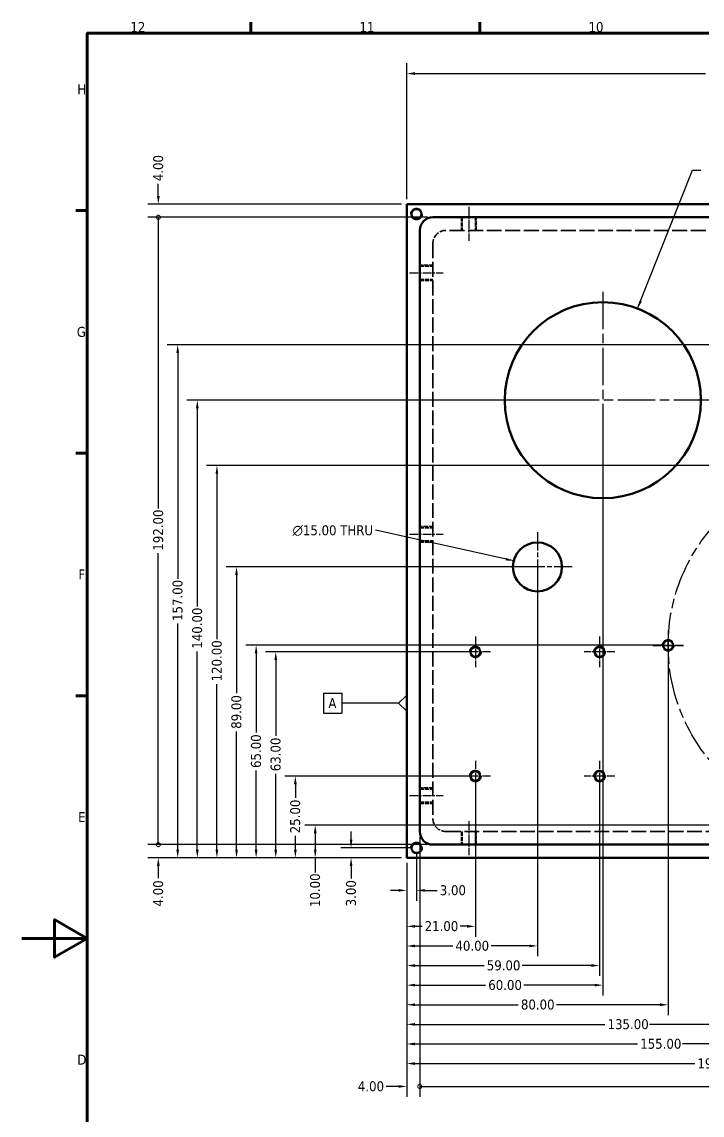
# Model space of a CAD drawing. Header units: millimetres. Extents: x 0 to 841, y 0 to 594.
# Drawn here: x 0 to 208.1, y 242.9 to 577.5 of the extents above; entities that cross this region are included whole.
import ezdxf

# ---------------------------------------------------------------- set-up
doc = ezdxf.new("R2010")
doc.units = ezdxf.units.MM
doc.linetypes.add('CHAIN', pattern=[0.7087, 0.4724, -0.0591, 0.1181, -0.0591])
doc.linetypes.add('DASHED', pattern=[0.2067, 0.1654, -0.0413])
for name, color, linetype, lineweight in [('Border (ANSI)', 7, 'Continuous', 70), ('Center Mark (ANSI)', 7, 'Continuous', 25), ('Centerline (ANSI)', 7, 'Continuous', 25), ('Dimension (ANSI)', 7, 'Continuous', 25), ('Hidden (ANSI)', 7, 'DASHED', 35), ('Hidden Narrow (ANSI)', 7, 'DASHED', 25), ('Symbol (ANSI)', 7, 'Continuous', 25), ('Visible (ANSI)', 7, 'Continuous', 50)]:
    doc.layers.add(name, color=color, linetype=linetype, lineweight=lineweight)
doc.styles.add('Note Text (ANSI)', font='tahoma.ttf')
doc.dimstyles.new('Default - mm (ANSI)', dxfattribs={"dimtxt": 3.048, "dimasz": 2.5, "dimexe": 3.175, "dimexo": 1.6002, "dimgap": 0.8, "dimtad": 0, "dimtoh": 1, "dimrnd": 1e-08, "dimzin": 4, "dimdsep": 46, "dimtxsty": 'Note Text (ANSI)', "dimcen": 0.09, "dimdle": 10, "dimclrd": 256, "dimclre": 256, "dimclrt": 256, "dimadec": 1, "dimazin": 1, "dimtfac": 1, "dimtofl": 0, "dimtmove": 0, "dimatfit": 3, "dimfxl": 1, "dimtolj": 1, "dimtzin": 4, "dimlwd": -1, "dimlwe": -1, "dimarcsym": 0})
doc.dimstyles.new('Default - mm (ANSI)$7', dxfattribs={"dimtxt": 3.048, "dimasz": 2.5, "dimexe": 3.175, "dimexo": 1.6002, "dimgap": 0.8, "dimtad": 0, "dimtoh": 1, "dimrnd": 1e-08, "dimzin": 4, "dimdsep": 46, "dimtxsty": 'Note Text (ANSI)', "dimcen": 0.09, "dimdle": 10, "dimclrd": 256, "dimclre": 256, "dimclrt": 256, "dimadec": 1, "dimazin": 1, "dimtfac": 1, "dimtofl": 0, "dimtmove": 0, "dimatfit": 3, "dimfxl": 1, "dimtolj": 1, "dimtzin": 4, "dimlwd": -1, "dimlwe": -1, "dimarcsym": 0})

# ---------------------------------------------------------------- blocks, each defined once
blk = doc.blocks.new('Borders Default Border')
at = {"layer": 'Border (ANSI)'}
for p, q in [((70.08, 574), (70.08, 577.45)), ((140.17, 574), (140.17, 577.45)), ((20, 519.75), (16.55, 519.75)), ((20, 445.5), (16.55, 445.5)), ((20, 371.25), (16.55, 371.25))]:
    blk.add_line(p, q, dxfattribs=at)
at = {"layer": 'Border (ANSI)', "flags": 128}
for points in [[(20, 20), (20, 574), (821, 574), (821, 20), (20, 20)], [(0, 297), (20, 297), (10, 302.77), (10, 291.23), (20, 297)]]:
    blk.add_lwpolyline(points, dxfattribs=at)
at = {"layer": 'Border (ANSI)', "attachment_point": 7, "style": 'Note Text (ANSI)'}
for s, insert, char_height in [('12', (33.21, 574.4), 3.048), ('11', (103.29, 574.4), 3.048), ('10', (173.38, 574.34), 3.048), ('H', (16.97, 555.35), 3.05), ('G', (16.81, 481.04), 3.05), ('F', (17.29, 406.85), 3.05), ('E', (17.21, 332.6), 3.05), ('D', (16.96, 258.35), 3.05)]:
    blk.add_mtext(s, dxfattribs=dict(at, insert=insert, char_height=char_height))
blk = doc.blocks.new('_DotSmall')
at = {"color": 0, "linetype": 'ByBlock', "const_width": 0.5}
blk.add_lwpolyline([(-0.0625, 0, 1), (0.0625, 0, 1)], format="xyb", close=True, dxfattribs=at)
blk = doc.blocks.new('*D7')
at = {"layer": 'Defpoints', "color": 0, "transparency": 16777216}
for p in [(41.75, 521.69), (117.75, 521.69), (125.75, 517.69)]:
    blk.add_point(p, dxfattribs=at)
at = {"layer": 'Dimension (ANSI)', "transparency": 16777216}
for p, q in [((41.75, 524.19), (41.75, 527.94)), ((116.15, 521.69), (38.58, 521.69)), ((124.15, 517.69), (38.58, 517.69)), ((41.75, 517.69), (41.75, 515.19))]:
    blk.add_line(p, q, dxfattribs=at)
blk.add_solid([(41.34, 524.19), (42.17, 524.19), (41.75, 521.69)], dxfattribs=at)
at = {"layer": 'Dimension (ANSI)', "transparency": 16777216, "xscale": 2.5, "yscale": 2.5, "zscale": 2.5, "rotation": 90}
blk.add_blockref('_DotSmall', (41.75, 517.69), dxfattribs=at)
at = {"layer": 'Dimension (ANSI)', "transparency": 16777216, "insert": (40.17, 528.74), "char_height": 3.048, "attachment_point": 1, "rotation": 90, "style": 'Note Text (ANSI)'}
blk.add_mtext('\\A1;4.00', dxfattribs=at)
blk = doc.blocks.new('*D9')
at = {"layer": 'Defpoints', "color": 0, "transparency": 16777216}
for p in [(41.75, 517.69), (125.75, 517.69), (125.75, 325.69)]:
    blk.add_point(p, dxfattribs=at)
at = {"layer": 'Dimension (ANSI)', "transparency": 16777216}
for p, q in [((124.15, 517.69), (38.58, 517.69)), ((41.75, 517.69), (41.75, 428.54)), ((41.75, 325.69), (41.75, 414.86)), ((124.15, 325.69), (38.58, 325.69))]:
    blk.add_line(p, q, dxfattribs=at)
at = {"layer": 'Dimension (ANSI)', "transparency": 16777216, "xscale": 2.5, "yscale": 2.5, "zscale": 2.5}
for p, rotation in [((41.75, 517.69), 90), ((41.75, 325.69), 270)]:
    blk.add_blockref('_DotSmall', p, dxfattribs=dict(at, rotation=rotation))
at = {"layer": 'Dimension (ANSI)', "transparency": 16777216, "insert": (40.17, 415.66), "char_height": 3.048, "attachment_point": 1, "rotation": 90, "style": 'Note Text (ANSI)'}
blk.add_mtext('\\A1;192.00', dxfattribs=at)
blk = doc.blocks.new('*D10')
at = {"layer": 'Defpoints', "color": 0, "transparency": 16777216}
for p in [(41.75, 325.69), (125.75, 325.69), (117.75, 321.69)]:
    blk.add_point(p, dxfattribs=at)
at = {"layer": 'Dimension (ANSI)', "transparency": 16777216}
for p, q in [((41.75, 325.69), (41.75, 330.69)), ((124.15, 325.69), (38.58, 325.69)), ((116.15, 321.69), (38.58, 321.69)), ((41.75, 319.19), (41.75, 315.43))]:
    blk.add_line(p, q, dxfattribs=at)
blk.add_solid([(41.34, 319.19), (42.17, 319.19), (41.75, 321.69)], dxfattribs=at)
at = {"layer": 'Dimension (ANSI)', "transparency": 16777216, "xscale": 2.5, "yscale": 2.5, "zscale": 2.5, "rotation": 270}
blk.add_blockref('_DotSmall', (41.75, 325.69), dxfattribs=at)
at = {"layer": 'Dimension (ANSI)', "transparency": 16777216, "insert": (40.17, 306.75), "char_height": 3.048, "attachment_point": 1, "rotation": 90, "style": 'Note Text (ANSI)'}
blk.add_mtext('\\A1;4.00', dxfattribs=at)
blk = doc.blocks.new('*D11')
at = {"layer": 'Defpoints', "color": 0, "transparency": 16777216}
for p in [(121.75, 329.69), (117.75, 321.69), (121.75, 251.69)]:
    blk.add_point(p, dxfattribs=at)
at = {"layer": 'Dimension (ANSI)', "transparency": 16777216}
for p, q in [((121.75, 328.09), (121.75, 248.51)), ((117.75, 320.09), (117.75, 248.51)), ((115.25, 251.69), (111.5, 251.69)), ((121.75, 251.69), (126.75, 251.69))]:
    blk.add_line(p, q, dxfattribs=at)
blk.add_solid([(115.25, 252.1), (115.25, 251.27), (117.75, 251.69)], dxfattribs=at)
at = {"layer": 'Dimension (ANSI)', "transparency": 16777216, "xscale": 2.5, "yscale": 2.5, "zscale": 2.5, "rotation": 180}
blk.add_blockref('_DotSmall', (121.75, 251.69), dxfattribs=at)
at = {"layer": 'Dimension (ANSI)', "transparency": 16777216, "insert": (102.81, 253.27), "char_height": 3.048, "attachment_point": 1, "style": 'Note Text (ANSI)'}
blk.add_mtext('\\A1;4.00', dxfattribs=at)
blk = doc.blocks.new('*D12')
at = {"layer": 'Defpoints', "color": 0, "transparency": 16777216}
for p in [(121.75, 329.69), (313.75, 329.69), (313.75, 251.69)]:
    blk.add_point(p, dxfattribs=at)
at = {"layer": 'Dimension (ANSI)', "transparency": 16777216}
for p, q in [((121.75, 328.09), (121.75, 248.51)), ((313.75, 328.09), (313.75, 248.51)), ((121.75, 251.69), (210.92, 251.69)), ((313.75, 251.69), (224.6, 251.69))]:
    blk.add_line(p, q, dxfattribs=at)
at = {"layer": 'Dimension (ANSI)', "transparency": 16777216, "xscale": 2.5, "yscale": 2.5, "zscale": 2.5, "rotation": 180}
blk.add_blockref('_DotSmall', (121.75, 251.69), dxfattribs=at)
at = {"layer": 'Dimension (ANSI)', "transparency": 16777216, "xscale": 2.5, "yscale": 2.5, "zscale": 2.5}
blk.add_blockref('_DotSmall', (313.75, 251.69), dxfattribs=at)
at = {"layer": 'Dimension (ANSI)', "transparency": 16777216, "insert": (211.72, 253.27), "char_height": 3.048, "attachment_point": 1, "style": 'Note Text (ANSI)'}
blk.add_mtext('\\A1;192.00', dxfattribs=at)
blk = doc.blocks.new('*D14')
at = {"layer": 'Defpoints', "color": 0, "transparency": 16777216}
for p in [(89.75, 331.69), (252.75, 331.69), (117.75, 321.69)]:
    blk.add_point(p, dxfattribs=at)
at = {"layer": 'Dimension (ANSI)', "transparency": 16777216}
for p, q in [((251.15, 331.69), (86.58, 331.69)), ((89.75, 329.19), (89.75, 324.19)), ((116.15, 321.69), (86.58, 321.69)), ((89.75, 321.69), (89.75, 317.17))]:
    blk.add_line(p, q, dxfattribs=at)
for points in [[(89.34, 329.19), (90.17, 329.19), (89.75, 331.69)], [(89.34, 324.19), (90.17, 324.19), (89.75, 321.69)]]:
    blk.add_solid(points, dxfattribs=at)
at = {"layer": 'Dimension (ANSI)', "transparency": 16777216, "insert": (88.17, 306.58), "char_height": 3.048, "attachment_point": 1, "rotation": 90, "style": 'Note Text (ANSI)'}
blk.add_mtext('\\A1;10.00', dxfattribs=at)
blk = doc.blocks.new('*D15')
at = {"layer": 'Defpoints', "color": 0, "transparency": 16777216}
for p in [(83.68, 346.69), (138.75, 346.69), (117.75, 321.69)]:
    blk.add_point(p, dxfattribs=at)
at = {"layer": 'Dimension (ANSI)', "transparency": 16777216}
for p, q in [((137.15, 346.69), (80.5, 346.69)), ((83.68, 344.19), (83.68, 340)), ((83.68, 324.19), (83.68, 328.37)), ((116.15, 321.69), (80.5, 321.69))]:
    blk.add_line(p, q, dxfattribs=at)
for points in [[(83.26, 344.19), (84.1, 344.19), (83.68, 346.69)], [(83.26, 324.19), (84.1, 324.19), (83.68, 321.69)]]:
    blk.add_solid(points, dxfattribs=at)
at = {"layer": 'Dimension (ANSI)', "transparency": 16777216, "insert": (82.09, 329.17), "char_height": 3.048, "attachment_point": 1, "rotation": 90, "style": 'Note Text (ANSI)'}
blk.add_mtext('\\A1;25.00', dxfattribs=at)
blk = doc.blocks.new('*D16')
at = {"layer": 'Defpoints', "color": 0, "transparency": 16777216}
for p in [(77.68, 384.69), (138.75, 384.69), (117.75, 321.69)]:
    blk.add_point(p, dxfattribs=at)
at = {"layer": 'Dimension (ANSI)', "transparency": 16777216}
for p, q in [((137.15, 384.69), (74.5, 384.69)), ((77.68, 382.19), (77.68, 359.03)), ((77.68, 324.19), (77.68, 347.35)), ((116.15, 321.69), (74.5, 321.69))]:
    blk.add_line(p, q, dxfattribs=at)
for points in [[(77.26, 382.19), (78.1, 382.19), (77.68, 384.69)], [(77.26, 324.19), (78.1, 324.19), (77.68, 321.69)]]:
    blk.add_solid(points, dxfattribs=at)
at = {"layer": 'Dimension (ANSI)', "transparency": 16777216, "insert": (76.09, 348.15), "char_height": 3.048, "attachment_point": 1, "rotation": 90, "style": 'Note Text (ANSI)'}
blk.add_mtext('\\A1;63.00', dxfattribs=at)
blk = doc.blocks.new('*D17')
at = {"layer": 'Defpoints', "color": 0, "transparency": 16777216}
for p in [(71.68, 386.69), (197.75, 386.69), (117.75, 321.69)]:
    blk.add_point(p, dxfattribs=at)
at = {"layer": 'Dimension (ANSI)', "transparency": 16777216}
for p, q in [((196.15, 386.69), (68.5, 386.69)), ((71.68, 384.19), (71.68, 360.03)), ((71.68, 324.19), (71.68, 348.35)), ((116.15, 321.69), (68.5, 321.69))]:
    blk.add_line(p, q, dxfattribs=at)
for points in [[(71.26, 384.19), (72.1, 384.19), (71.68, 386.69)], [(71.26, 324.19), (72.1, 324.19), (71.68, 321.69)]]:
    blk.add_solid(points, dxfattribs=at)
at = {"layer": 'Dimension (ANSI)', "transparency": 16777216, "insert": (70.09, 349.15), "char_height": 3.048, "attachment_point": 1, "rotation": 90, "style": 'Note Text (ANSI)'}
blk.add_mtext('\\A1;65.00', dxfattribs=at)
blk = doc.blocks.new('*D18')
at = {"layer": 'Defpoints', "color": 0, "transparency": 16777216}
for p in [(65.68, 410.69), (157.75, 410.69), (117.75, 321.69)]:
    blk.add_point(p, dxfattribs=at)
at = {"layer": 'Dimension (ANSI)', "transparency": 16777216}
for p, q in [((156.15, 410.69), (62.5, 410.69)), ((65.68, 408.19), (65.68, 372.04)), ((65.68, 324.19), (65.68, 360.34)), ((116.15, 321.69), (62.5, 321.69))]:
    blk.add_line(p, q, dxfattribs=at)
for points in [[(65.26, 408.19), (66.1, 408.19), (65.68, 410.69)], [(65.26, 324.19), (66.1, 324.19), (65.68, 321.69)]]:
    blk.add_solid(points, dxfattribs=at)
at = {"layer": 'Dimension (ANSI)', "transparency": 16777216, "insert": (64.09, 361.14), "char_height": 3.048, "attachment_point": 1, "rotation": 90, "style": 'Note Text (ANSI)'}
blk.add_mtext('\\A1;89.00', dxfattribs=at)
blk = doc.blocks.new('*D19')
at = {"layer": 'Defpoints', "color": 0, "transparency": 16777216}
for p in [(59.68, 441.69), (252.75, 441.69), (117.75, 321.69)]:
    blk.add_point(p, dxfattribs=at)
at = {"layer": 'Dimension (ANSI)', "transparency": 16777216}
for p, q in [((251.15, 441.69), (56.5, 441.69)), ((59.68, 439.19), (59.68, 388.53)), ((59.68, 324.19), (59.68, 374.85)), ((116.15, 321.69), (56.5, 321.69))]:
    blk.add_line(p, q, dxfattribs=at)
for points in [[(59.26, 439.19), (60.1, 439.19), (59.68, 441.69)], [(59.26, 324.19), (60.1, 324.19), (59.68, 321.69)]]:
    blk.add_solid(points, dxfattribs=at)
at = {"layer": 'Dimension (ANSI)', "transparency": 16777216, "insert": (58.09, 375.65), "char_height": 3.048, "attachment_point": 1, "rotation": 90, "style": 'Note Text (ANSI)'}
blk.add_mtext('\\A1;120.00', dxfattribs=at)
blk = doc.blocks.new('*D20')
at = {"layer": 'Defpoints', "color": 0, "transparency": 16777216}
for p in [(53.68, 461.69), (177.75, 461.69), (117.75, 321.69)]:
    blk.add_point(p, dxfattribs=at)
at = {"layer": 'Dimension (ANSI)', "transparency": 16777216}
for p, q in [((176.15, 461.69), (50.5, 461.69)), ((53.68, 459.19), (53.68, 398.53)), ((53.68, 324.19), (53.68, 384.85)), ((116.15, 321.69), (50.5, 321.69))]:
    blk.add_line(p, q, dxfattribs=at)
for points in [[(53.26, 459.19), (54.1, 459.19), (53.68, 461.69)], [(53.26, 324.19), (54.1, 324.19), (53.68, 321.69)]]:
    blk.add_solid(points, dxfattribs=at)
at = {"layer": 'Dimension (ANSI)', "transparency": 16777216, "insert": (52.09, 385.65), "char_height": 3.048, "attachment_point": 1, "rotation": 90, "style": 'Note Text (ANSI)'}
blk.add_mtext('\\A1;140.00', dxfattribs=at)
blk = doc.blocks.new('*D21')
at = {"layer": 'Defpoints', "color": 0, "transparency": 16777216}
for p in [(47.68, 478.69), (272.75, 478.69), (117.75, 321.69)]:
    blk.add_point(p, dxfattribs=at)
at = {"layer": 'Dimension (ANSI)', "transparency": 16777216}
for p, q in [((271.15, 478.69), (44.5, 478.69)), ((47.68, 476.19), (47.68, 407.03)), ((47.68, 324.19), (47.68, 393.35)), ((116.15, 321.69), (44.5, 321.69))]:
    blk.add_line(p, q, dxfattribs=at)
for points in [[(47.26, 476.19), (48.1, 476.19), (47.68, 478.69)], [(47.26, 324.19), (48.1, 324.19), (47.68, 321.69)]]:
    blk.add_solid(points, dxfattribs=at)
at = {"layer": 'Dimension (ANSI)', "transparency": 16777216, "insert": (46.09, 394.15), "char_height": 3.048, "attachment_point": 1, "rotation": 90, "style": 'Note Text (ANSI)'}
blk.add_mtext('\\A1;157.00', dxfattribs=at)
blk = doc.blocks.new('*D22')
at = {"layer": 'Defpoints', "color": 0, "transparency": 16777216}
for p in [(138.75, 346.69), (117.75, 321.69), (138.75, 300.69)]:
    blk.add_point(p, dxfattribs=at)
at = {"layer": 'Dimension (ANSI)', "transparency": 16777216}
for p, q in [((138.75, 345.09), (138.75, 297.51)), ((117.75, 320.09), (117.75, 297.51)), ((120.25, 300.69), (122.44, 300.69)), ((136.25, 300.69), (134.07, 300.69))]:
    blk.add_line(p, q, dxfattribs=at)
for points in [[(120.25, 301.1), (120.25, 300.27), (117.75, 300.69)], [(136.25, 301.1), (136.25, 300.27), (138.75, 300.69)]]:
    blk.add_solid(points, dxfattribs=at)
at = {"layer": 'Dimension (ANSI)', "transparency": 16777216, "insert": (123.24, 302.27), "char_height": 3.048, "attachment_point": 1, "style": 'Note Text (ANSI)'}
blk.add_mtext('\\A1;21.00', dxfattribs=at)
blk = doc.blocks.new('*D23')
at = {"layer": 'Defpoints', "color": 0, "transparency": 16777216}
for p in [(157.75, 410.69), (117.75, 321.69), (157.75, 294.69)]:
    blk.add_point(p, dxfattribs=at)
at = {"layer": 'Dimension (ANSI)', "transparency": 16777216}
for p, q in [((157.75, 409.09), (157.75, 291.51)), ((117.75, 320.09), (117.75, 291.51)), ((120.25, 294.69), (131.87, 294.69)), ((155.25, 294.69), (143.64, 294.69))]:
    blk.add_line(p, q, dxfattribs=at)
for points in [[(120.25, 295.1), (120.25, 294.27), (117.75, 294.69)], [(155.25, 295.1), (155.25, 294.27), (157.75, 294.69)]]:
    blk.add_solid(points, dxfattribs=at)
at = {"layer": 'Dimension (ANSI)', "transparency": 16777216, "insert": (132.67, 296.27), "char_height": 3.048, "attachment_point": 1, "style": 'Note Text (ANSI)'}
blk.add_mtext('\\A1;40.00', dxfattribs=at)
blk = doc.blocks.new('*D24')
at = {"layer": 'Defpoints', "color": 0, "transparency": 16777216}
for p in [(176.75, 346.69), (117.75, 321.69), (176.75, 288.69)]:
    blk.add_point(p, dxfattribs=at)
at = {"layer": 'Dimension (ANSI)', "transparency": 16777216}
for p, q in [((176.75, 345.09), (176.75, 285.51)), ((117.75, 320.09), (117.75, 285.51)), ((120.25, 288.69), (141.45, 288.69)), ((174.25, 288.69), (153.05, 288.69))]:
    blk.add_line(p, q, dxfattribs=at)
for points in [[(120.25, 289.1), (120.25, 288.27), (117.75, 288.69)], [(174.25, 289.1), (174.25, 288.27), (176.75, 288.69)]]:
    blk.add_solid(points, dxfattribs=at)
at = {"layer": 'Dimension (ANSI)', "transparency": 16777216, "insert": (142.25, 290.27), "char_height": 3.048, "attachment_point": 1, "style": 'Note Text (ANSI)'}
blk.add_mtext('\\A1;59.00', dxfattribs=at)
blk = doc.blocks.new('*D25')
at = {"layer": 'Defpoints', "color": 0, "transparency": 16777216}
for p in [(177.75, 461.69), (117.75, 321.69), (177.75, 282.69)]:
    blk.add_point(p, dxfattribs=at)
at = {"layer": 'Dimension (ANSI)', "transparency": 16777216}
for p, q in [((177.75, 460.09), (177.75, 279.51)), ((117.75, 320.09), (117.75, 279.51)), ((120.25, 282.69), (141.91, 282.69)), ((175.25, 282.69), (153.59, 282.69))]:
    blk.add_line(p, q, dxfattribs=at)
for points in [[(120.25, 283.1), (120.25, 282.27), (117.75, 282.69)], [(175.25, 283.1), (175.25, 282.27), (177.75, 282.69)]]:
    blk.add_solid(points, dxfattribs=at)
at = {"layer": 'Dimension (ANSI)', "transparency": 16777216, "insert": (142.71, 284.27), "char_height": 3.048, "attachment_point": 1, "style": 'Note Text (ANSI)'}
blk.add_mtext('\\A1;60.00', dxfattribs=at)
blk = doc.blocks.new('*D26')
at = {"layer": 'Defpoints', "color": 0, "transparency": 16777216}
for p in [(197.75, 386.69), (117.75, 321.69), (197.75, 276.69)]:
    blk.add_point(p, dxfattribs=at)
at = {"layer": 'Dimension (ANSI)', "transparency": 16777216}
for p, q in [((197.75, 385.09), (197.75, 273.51)), ((117.75, 320.09), (117.75, 273.51)), ((120.25, 276.69), (151.9, 276.69)), ((195.25, 276.69), (163.6, 276.69))]:
    blk.add_line(p, q, dxfattribs=at)
for points in [[(120.25, 277.1), (120.25, 276.27), (117.75, 276.69)], [(195.25, 277.1), (195.25, 276.27), (197.75, 276.69)]]:
    blk.add_solid(points, dxfattribs=at)
at = {"layer": 'Dimension (ANSI)', "transparency": 16777216, "insert": (152.7, 278.28), "char_height": 3.048, "attachment_point": 1, "style": 'Note Text (ANSI)'}
blk.add_mtext('\\A1;80.00', dxfattribs=at)
blk = doc.blocks.new('*D27')
at = {"layer": 'Defpoints', "color": 0, "transparency": 16777216}
for p in [(252.75, 331.69), (117.75, 321.69), (252.75, 270.69)]:
    blk.add_point(p, dxfattribs=at)
at = {"layer": 'Dimension (ANSI)', "transparency": 16777216}
for p, q in [((252.75, 330.09), (252.75, 267.51)), ((117.75, 320.09), (117.75, 267.51)), ((120.25, 270.69), (178.41, 270.69)), ((250.25, 270.69), (192.09, 270.69))]:
    blk.add_line(p, q, dxfattribs=at)
for points in [[(120.25, 271.1), (120.25, 270.27), (117.75, 270.69)], [(250.25, 271.1), (250.25, 270.27), (252.75, 270.69)]]:
    blk.add_solid(points, dxfattribs=at)
at = {"layer": 'Dimension (ANSI)', "transparency": 16777216, "insert": (179.21, 272.27), "char_height": 3.048, "attachment_point": 1, "style": 'Note Text (ANSI)'}
blk.add_mtext('\\A1;135.00', dxfattribs=at)
blk = doc.blocks.new('*D28')
at = {"layer": 'Defpoints', "color": 0, "transparency": 16777216}
for p in [(272.75, 478.69), (117.75, 321.69), (272.75, 264.69)]:
    blk.add_point(p, dxfattribs=at)
at = {"layer": 'Dimension (ANSI)', "transparency": 16777216}
for p, q in [((272.75, 477.09), (272.75, 261.51)), ((117.75, 320.09), (117.75, 261.51)), ((120.25, 264.69), (188.41, 264.69)), ((270.25, 264.69), (202.09, 264.69))]:
    blk.add_line(p, q, dxfattribs=at)
for points in [[(120.25, 265.1), (120.25, 264.27), (117.75, 264.69)], [(270.25, 265.1), (270.25, 264.27), (272.75, 264.69)]]:
    blk.add_solid(points, dxfattribs=at)
at = {"layer": 'Dimension (ANSI)', "transparency": 16777216, "insert": (189.21, 266.27), "char_height": 3.048, "attachment_point": 1, "style": 'Note Text (ANSI)'}
blk.add_mtext('\\A1;155.00', dxfattribs=at)
blk = doc.blocks.new('*D29')
at = {"layer": 'Defpoints', "color": 0, "transparency": 16777216}
for p in [(307.75, 386.69), (117.75, 321.69), (307.75, 258.69)]:
    blk.add_point(p, dxfattribs=at)
at = {"layer": 'Dimension (ANSI)', "transparency": 16777216}
for p, q in [((307.75, 385.09), (307.75, 255.51)), ((117.75, 320.09), (117.75, 255.51)), ((120.25, 258.69), (205.91, 258.69)), ((305.25, 258.69), (219.59, 258.69))]:
    blk.add_line(p, q, dxfattribs=at)
for points in [[(120.25, 259.1), (120.25, 258.27), (117.75, 258.69)], [(305.25, 259.1), (305.25, 258.27), (307.75, 258.69)]]:
    blk.add_solid(points, dxfattribs=at)
at = {"layer": 'Dimension (ANSI)', "transparency": 16777216, "insert": (206.71, 260.27), "char_height": 3.048, "attachment_point": 1, "style": 'Note Text (ANSI)'}
blk.add_mtext('\\A1;190.00', dxfattribs=at)
blk = doc.blocks.new('*D47')
at = {"layer": 'Defpoints', "color": 0, "transparency": 16777216}
for p in [(120.75, 324.69), (117.75, 321.69), (117.75, 311.69)]:
    blk.add_point(p, dxfattribs=at)
at = {"layer": 'Dimension (ANSI)', "transparency": 16777216}
for p, q in [((120.75, 323.09), (120.75, 308.51)), ((117.75, 320.09), (117.75, 308.51)), ((115.25, 311.69), (112.75, 311.69)), ((123.25, 311.69), (127.07, 311.69))]:
    blk.add_line(p, q, dxfattribs=at)
for points in [[(115.25, 312.1), (115.25, 311.27), (117.75, 311.69)], [(123.25, 312.1), (123.25, 311.27), (120.75, 311.69)]]:
    blk.add_solid(points, dxfattribs=at)
at = {"layer": 'Dimension (ANSI)', "transparency": 16777216, "insert": (127.87, 313.27), "char_height": 3.048, "attachment_point": 1, "style": 'Note Text (ANSI)'}
blk.add_mtext('\\A1;3.00', dxfattribs=at)
blk = doc.blocks.new('*D48')
at = {"layer": 'Defpoints', "color": 0, "transparency": 16777216}
for p in [(120.75, 324.69), (100.73, 321.69), (117.75, 321.69)]:
    blk.add_point(p, dxfattribs=at)
at = {"layer": 'Dimension (ANSI)', "transparency": 16777216}
for p, q in [((100.73, 327.19), (100.73, 329.69)), ((119.15, 324.69), (97.56, 324.69)), ((116.15, 321.69), (97.56, 321.69)), ((100.73, 319.19), (100.73, 315.37))]:
    blk.add_line(p, q, dxfattribs=at)
for points in [[(100.32, 327.19), (101.15, 327.19), (100.73, 324.69)], [(100.32, 319.19), (101.15, 319.19), (100.73, 321.69)]]:
    blk.add_solid(points, dxfattribs=at)
at = {"layer": 'Dimension (ANSI)', "transparency": 16777216, "insert": (99.15, 306.81), "char_height": 3.048, "attachment_point": 1, "rotation": 90, "style": 'Note Text (ANSI)'}
blk.add_mtext('\\A1;3.00', dxfattribs=at)
blk = doc.blocks.new('*D50')
at = {"layer": 'Defpoints', "color": 0, "transparency": 16777216}
for p in [(117.75, 561.69), (117.75, 521.69), (317.75, 521.69)]:
    blk.add_point(p, dxfattribs=at)
at = {"layer": 'Dimension (ANSI)', "transparency": 16777216}
for p, q in [((117.75, 523.29), (117.75, 564.86)), ((317.75, 523.29), (317.75, 564.86)), ((120.25, 561.69), (209.21, 561.69)), ((315.25, 561.69), (226.29, 561.69))]:
    blk.add_line(p, q, dxfattribs=at)
for points in [[(120.25, 562.1), (120.25, 561.27), (117.75, 561.69)], [(315.25, 562.1), (315.25, 561.27), (317.75, 561.69)]]:
    blk.add_solid(points, dxfattribs=at)
at = {"layer": 'Dimension (ANSI)', "transparency": 16777216, "insert": (210.01, 563.7), "char_height": 3.048, "attachment_point": 1, "style": 'Note Text (ANSI)'}
blk.add_mtext('\\A1;\\fTahoma|b0|i0;\\H3.0480;(200.00)', dxfattribs=at)
blk = doc.blocks.new('Datum Identifier1')
at = {"layer": 'Symbol (ANSI)'}
for p, q in [((92.28, 372.04), (97.88, 372.04)), ((92.28, 372.04), (92.28, 365.94)), ((97.88, 372.04), (97.88, 365.94)), ((102.56, 368.99), (97.88, 368.99)), ((115.26, 368.99), (102.56, 368.99)), ((92.28, 365.94), (97.88, 365.94))]:
    blk.add_line(p, q, dxfattribs=at)
at = {"layer": 'Symbol (ANSI)', "flags": 128}
blk.add_lwpolyline([(117.75, 371.48), (117.75, 366.5), (115.26, 368.99), (117.75, 371.48)], dxfattribs=at)
at = {"layer": 'Symbol (ANSI)'}
blk.add_solid([(117.75, 371.48), (117.75, 366.5), (115.26, 368.99), (117.75, 371.48)], dxfattribs=at)
at = {"layer": 'Symbol (ANSI)', "insert": (93.79, 367.47), "char_height": 3.05, "attachment_point": 7, "style": 'Note Text (ANSI)'}
blk.add_mtext('A', dxfattribs=at)

msp = doc.modelspace()

# ---------------------------------------------------------------- linework, layer by layer
at = {"layer": 'Center Mark (ANSI)', "linetype": 'CHAIN', "ltscale": 24.192183}
for p, q in [((177.7529, 494.8624), (177.7529, 428.5124)), ((210.9279, 461.6874), (144.5779, 461.6874))]:
    msp.add_line(p, q, dxfattribs=at)
at = {"layer": 'Center Mark (ANSI)', "linetype": 'CHAIN', "ltscale": 11.860365}
for p, q in [((157.7529, 421.3624), (157.7529, 400.0124)), ((168.4279, 410.6874), (147.0779, 410.6874))]:
    msp.add_line(p, q, dxfattribs=at)
at = {"layer": 'Center Mark (ANSI)', "linetype": 'CHAIN', "ltscale": 5.194062}
for p, q in [((138.7529, 389.3624), (138.7529, 380.0124)), ((176.7529, 389.3624), (176.7529, 380.0124)), ((197.7529, 391.3624), (197.7529, 382.0124)), ((202.4279, 386.6874), (193.0779, 386.6874)), ((193.0779, 386.6874), (202.4279, 386.6874)), ((143.4279, 384.6874), (134.0779, 384.6874)), ((181.4279, 384.6874), (172.0779, 384.6874)), ((138.7529, 351.3624), (138.7529, 342.0124)), ((176.7529, 351.3624), (176.7529, 342.0124)), ((143.4279, 346.6874), (134.0779, 346.6874)), ((181.4279, 346.6874), (172.0779, 346.6874))]:
    msp.add_line(p, q, dxfattribs=at)
at = {"layer": 'Centerline (ANSI)', "linetype": 'CHAIN', "ltscale": 5.749587}
for p, q in [((136.7529, 520.8624), (136.7529, 510.5124)), ((118.5779, 500.6874), (128.9279, 500.6874)), ((118.5779, 420.6874), (128.9279, 420.6874)), ((118.5779, 340.6874), (128.9279, 340.6874)), ((136.7529, 332.8624), (136.7529, 322.5124))]:
    msp.add_line(p, q, dxfattribs=at)
at = {"layer": 'Centerline (ANSI)', "linetype": 'CHAIN', "ltscale": 24.192183}
msp.add_circle((252.7529, 386.6874), 55, dxfattribs=at)
at = {"layer": 'Hidden (ANSI)', "ltscale": 7.618686}
for p, q in [((134.7529, 517.6874), (134.7529, 513.6874)), ((138.7529, 517.6874), (138.7529, 513.6874)), ((121.7529, 502.6874), (125.7529, 502.6874)), ((121.7529, 498.6874), (125.7529, 498.6874)), ((121.7529, 422.6874), (125.7529, 422.6874)), ((121.7529, 418.6874), (125.7529, 418.6874)), ((121.7529, 342.6874), (125.7529, 342.6874)), ((121.7529, 338.6874), (125.7529, 338.6874)), ((134.7529, 329.6874), (134.7529, 325.6874)), ((138.7529, 329.6874), (138.7529, 325.6874))]:
    msp.add_line(p, q, dxfattribs=at)
at = {"layer": 'Hidden (ANSI)', "ltscale": 27.466953}
for p, q in [((305.7529, 513.6874), (129.7529, 513.6874)), ((125.7529, 509.6874), (125.7529, 333.6874)), ((129.7529, 329.6874), (305.7529, 329.6874))]:
    msp.add_line(p, q, dxfattribs=at)
at = {"layer": 'Hidden (ANSI)', "ltscale": 11.967462}
for centre, start, end in [((129.7529, 509.6874), 90, 180), ((129.7529, 333.6874), 180, 270)]:
    msp.add_arc(centre, 4, start, end, dxfattribs=at)
at = {"layer": 'Hidden Narrow (ANSI)', "ltscale": 7.618686}
for p, q in [((134.3739, 517.6874), (134.3739, 513.6874)), ((139.1319, 513.6874), (139.1319, 517.6874)), ((125.7529, 503.0664), (121.7529, 503.0664)), ((121.7529, 498.3084), (125.7529, 498.3084)), ((125.7529, 423.0664), (121.7529, 423.0664)), ((121.7529, 418.3084), (125.7529, 418.3084)), ((125.7529, 343.0664), (121.7529, 343.0664)), ((121.7529, 338.3084), (125.7529, 338.3084)), ((134.3739, 329.6874), (134.3739, 325.6874)), ((139.1319, 325.6874), (139.1319, 329.6874))]:
    msp.add_line(p, q, dxfattribs=at)
at = {"layer": 'Hidden Narrow (ANSI)', "ltscale": 26.909481}
for centre in [(120.7529, 518.6874), (197.7529, 386.6874), (138.7529, 384.6874), (176.7529, 384.6874), (138.7529, 346.6874), (176.7529, 346.6874), (120.7529, 324.6874)]:
    msp.add_circle(centre, 1.7705, dxfattribs=at)
at = {"layer": 'Visible (ANSI)'}
for p, q in [((117.7529, 521.6874), (117.7529, 321.6874)), ((317.7529, 521.6874), (117.7529, 521.6874)), ((125.7529, 517.6874), (309.7529, 517.6874)), ((121.7529, 329.6874), (121.7529, 513.6874)), ((309.7529, 325.6874), (125.7529, 325.6874)), ((117.7529, 321.6874), (317.7529, 321.6874))]:
    msp.add_line(p, q, dxfattribs=at)
for centre, radius in [((120.7529, 518.6874), 1.5), ((177.7529, 461.6874), 30), ((157.7529, 410.6874), 7.5), ((197.7529, 386.6874), 1.5), ((138.7529, 384.6874), 1.5), ((176.7529, 384.6874), 1.5), ((138.7529, 346.6874), 1.5), ((176.7529, 346.6874), 1.5), ((120.7529, 324.6874), 1.5)]:
    msp.add_circle(centre, radius, dxfattribs=at)
for centre, start, end in [((125.7529, 513.6874), 90, 180), ((125.7529, 329.6874), 180, 270)]:
    msp.add_arc(centre, 4, start, end, dxfattribs=at)

# ---------------------------------------------------------------- block references
msp.add_blockref('Borders Default Border', (0, 0))
at = {"layer": 'Symbol (ANSI)'}
msp.add_blockref('Datum Identifier1', (0, 0), dxfattribs=at)

# ---------------------------------------------------------------- texts
at = {"layer": 'Symbol (ANSI)', "insert": (107.4502, 423.4283), "char_height": 3.048, "width": 26.029596, "attachment_point": 3, "line_spacing_factor": 0.5334, "style": 'Note Text (ANSI)'}
msp.add_mtext('{\\fAIGDT|b0|i0;\\H3.0480;n\\fTahoma|b0|i0;\\H3.0480;15.00 THRU}', dxfattribs=at)

# ---------------------------------------------------------------- dimensions: what is measured, and where the dimension line sits
at = {"layer": 'Dimension (ANSI)'}
dim = msp.add_linear_dim(base=(117.7529, 561.6874), p1=(317.7529, 521.6874), p2=(117.7529, 521.6874), angle=180, text='\\fTahoma|b0|i0;\\H3.0480;(<>)', dimstyle='Default - mm (ANSI)', override={"dimgap": 0.8, "dimtoh": 0, "dimdec": 2, "dimtol": 0, "dimlim": 0, "dimtp": 0, "dimtm": 0, "dimtdec": 2, "dimatfit": 1}, dxfattribs=at)
dim.commit()
dim.dimension.update_dxf_attribs({"geometry": '*D50', "text_midpoint": (217.7529, 561.6874), "dimtype": 160})
for base, p1, p2, angle, override, picture, middle in [((41.7529, 521.6874), (125.7529, 517.6874), (117.7529, 521.6874), 90, {"dimgap": 0.8, "dimtoh": 0, "dimdec": 2, "dimblk1": 'DotSmall', "dimsah": 1, "dimdle": 0, "dimtol": 0, "dimlim": 0, "dimtp": 0, "dimtm": 0, "dimtdec": 2, "dimatfit": 1}, '*D7', (41.7529, 532.6859)), ((41.7529, 517.6874), (125.7529, 325.6874), (125.7529, 517.6874), 90, {"dimgap": 0.8, "dimtoh": 0, "dimdec": 2, "dimblk1": 'DotSmall', "dimblk2": 'DotSmall', "dimsah": 1, "dimdle": 0, "dimtol": 0, "dimlim": 0, "dimtp": 0, "dimtm": 0, "dimtdec": 2, "dimatfit": 1}, '*D9', (41.7529, 421.6974)), ((47.679, 478.6874), (117.7529, 321.6874), (272.7529, 478.6874), 90, {"dimgap": 0.8, "dimtoh": 0, "dimdec": 2, "dimtol": 0, "dimlim": 0, "dimtp": 0, "dimtm": 0, "dimtdec": 2, "dimatfit": 1}, '*D21', (47.679, 400.1874)), ((272.7529, 264.6874), (117.7529, 321.6874), (272.7529, 478.6874), 180, {"dimgap": 0.8, "dimtoh": 0, "dimdec": 2, "dimtol": 0, "dimlim": 0, "dimtp": 0, "dimtm": 0, "dimtdec": 2, "dimatfit": 1}, '*D28', (195.2529, 264.6874)), ((53.679, 461.6874), (117.7529, 321.6874), (177.7529, 461.6874), 90, {"dimgap": 0.8, "dimtoh": 0, "dimdec": 2, "dimtol": 0, "dimlim": 0, "dimtp": 0, "dimtm": 0, "dimtdec": 2, "dimatfit": 1}, '*D20', (53.679, 391.6874)), ((177.7529, 282.6874), (117.7529, 321.6874), (177.7529, 461.6874), 180, {"dimgap": 0.8, "dimtoh": 0, "dimdec": 2, "dimtol": 0, "dimlim": 0, "dimtp": 0, "dimtm": 0, "dimtdec": 2, "dimatfit": 1}, '*D25', (147.7529, 282.6874)), ((59.679, 441.6874), (117.7529, 321.6874), (252.7529, 441.6874), 90, {"dimgap": 0.8, "dimtoh": 0, "dimdec": 2, "dimtol": 0, "dimlim": 0, "dimtp": 0, "dimtm": 0, "dimtdec": 2, "dimatfit": 1}, '*D19', (59.679, 381.6874)), ((65.679, 410.6874), (117.7529, 321.6874), (157.7529, 410.6874), 90, {"dimgap": 0.8, "dimtoh": 0, "dimdec": 2, "dimtol": 0, "dimlim": 0, "dimtp": 0, "dimtm": 0, "dimtdec": 2, "dimatfit": 1}, '*D18', (65.679, 366.1874)), ((157.7529, 294.6874), (117.7529, 321.6874), (157.7529, 410.6874), 180, {"dimgap": 0.8, "dimtoh": 0, "dimdec": 2, "dimtol": 0, "dimlim": 0, "dimtp": 0, "dimtm": 0, "dimtdec": 2, "dimatfit": 1}, '*D23', (137.7529, 294.6874)), ((71.679, 386.6874), (117.7529, 321.6874), (197.7529, 386.6874), 90, {"dimgap": 0.8, "dimtoh": 0, "dimdec": 2, "dimtol": 0, "dimlim": 0, "dimtp": 0, "dimtm": 0, "dimtdec": 2, "dimatfit": 1}, '*D17', (71.679, 354.1874)), ((197.7529, 276.6874), (117.7529, 321.6874), (197.7529, 386.6874), 180, {"dimgap": 0.8, "dimtoh": 0, "dimdec": 2, "dimtol": 0, "dimlim": 0, "dimtp": 0, "dimtm": 0, "dimtdec": 2, "dimatfit": 1}, '*D26', (157.7529, 276.6874)), ((307.7529, 258.6874), (117.7529, 321.6874), (307.7529, 386.6874), 180, {"dimgap": 0.8, "dimtoh": 0, "dimdec": 2, "dimtol": 0, "dimlim": 0, "dimtp": 0, "dimtm": 0, "dimtdec": 2, "dimatfit": 1}, '*D29', (212.7529, 258.6874)), ((77.679, 384.6874), (117.7529, 321.6874), (138.7529, 384.6874), 90, {"dimgap": 0.8, "dimtoh": 0, "dimdec": 2, "dimtol": 0, "dimlim": 0, "dimtp": 0, "dimtm": 0, "dimtdec": 2, "dimatfit": 1}, '*D16', (77.679, 353.1874)), ((83.679, 346.6874), (117.7529, 321.6874), (138.7529, 346.6874), 90, {"dimgap": 0.8, "dimtoh": 0, "dimdec": 2, "dimtol": 0, "dimlim": 0, "dimtp": 0, "dimtm": 0, "dimtdec": 2, "dimatfit": 1}, '*D15', (83.679, 334.1874)), ((138.7529, 300.6874), (117.7529, 321.6874), (138.7529, 346.6874), 180, {"dimgap": 0.8, "dimtoh": 0, "dimdec": 2, "dimtol": 0, "dimlim": 0, "dimtp": 0, "dimtm": 0, "dimtdec": 2, "dimatfit": 1}, '*D22', (128.2529, 300.6874)), ((176.7529, 288.6874), (117.7529, 321.6874), (176.7529, 346.6874), 180, {"dimgap": 0.8, "dimtoh": 0, "dimdec": 2, "dimtol": 0, "dimlim": 0, "dimtp": 0, "dimtm": 0, "dimtdec": 2, "dimatfit": 1}, '*D24', (147.2529, 288.6874)), ((89.7529, 331.6874), (117.7529, 321.6874), (252.7529, 331.6874), 90, {"dimgap": 0.8, "dimtoh": 0, "dimdec": 2, "dimtol": 0, "dimlim": 0, "dimtp": 0, "dimtm": 0, "dimtdec": 2, "dimatfit": 2}, '*D14', (89.7529, 311.4735)), ((252.7529, 270.6874), (117.7529, 321.6874), (252.7529, 331.6874), 180, {"dimgap": 0.8, "dimtoh": 0, "dimdec": 2, "dimtol": 0, "dimlim": 0, "dimtp": 0, "dimtm": 0, "dimtdec": 2, "dimatfit": 1}, '*D27', (185.2529, 270.6874)), ((41.7529, 325.6874), (117.7529, 321.6874), (125.7529, 325.6874), 90, {"dimgap": 0.8, "dimtoh": 0, "dimdec": 2, "dimblk2": 'DotSmall', "dimsah": 1, "dimdle": 0, "dimtol": 0, "dimlim": 0, "dimtp": 0, "dimtm": 0, "dimtdec": 2, "dimatfit": 1}, '*D10', (41.7529, 310.6889)), ((100.7328, 321.6874), (120.7529, 324.6874), (117.7529, 321.6874), 270, {"dimgap": 0.8, "dimtoh": 0, "dimdec": 2, "dimtol": 0, "dimlim": 0, "dimtp": 0, "dimtm": 0, "dimtdec": 2, "dimatfit": 1}, '*D48', (100.7328, 310.6889)), ((121.7529, 251.6874), (117.7529, 321.6874), (121.7529, 329.6874), 180, {"dimgap": 0.8, "dimtoh": 0, "dimdec": 2, "dimblk2": 'DotSmall', "dimsah": 1, "dimdle": 0, "dimtol": 0, "dimlim": 0, "dimtp": 0, "dimtm": 0, "dimtdec": 2, "dimatfit": 1}, '*D11', (106.7545, 251.6874)), ((313.7529, 251.6874), (121.7529, 329.6874), (313.7529, 329.6874), 180, {"dimgap": 0.8, "dimtoh": 0, "dimdec": 2, "dimblk1": 'DotSmall', "dimblk2": 'DotSmall', "dimsah": 1, "dimdle": 0, "dimtol": 0, "dimlim": 0, "dimtp": 0, "dimtm": 0, "dimtdec": 2, "dimatfit": 1}, '*D12', (217.7629, 251.6874)), ((117.7529, 311.6874), (120.7529, 324.6874), (117.7529, 321.6874), 180, {"dimgap": 0.8, "dimtoh": 0, "dimdec": 2, "dimtol": 0, "dimlim": 0, "dimtp": 0, "dimtm": 0, "dimtdec": 2, "dimatfit": 1}, '*D47', (131.7514, 311.6874))]:
    dim = msp.add_linear_dim(base=base, p1=p1, p2=p2, angle=angle, dimstyle='Default - mm (ANSI)', override=override, dxfattribs=at)
    dim.commit()
    dim.dimension.update_dxf_attribs({"geometry": picture, "text_midpoint": middle, "dimtype": 160})

# ---------------------------------------------------------------- leaders
at = {"layer": 'Symbol (ANSI)', "annotation_type": 0, "has_hookline": 1, "text_width": 25.3837}
for points, hookline_direction in [([(188.4018, 489.7338), (205.2354, 532.1019), (207.7354, 532.1019)], 0), ([(150.4858, 412.5419), (108.2502, 421.9043)], 1)]:
    msp.add_leader(points, dimstyle='Default - mm (ANSI)$7', override={"dimtad": 0}, dxfattribs=dict(at, hookline_direction=hookline_direction))

doc.saveas('drawing.dxf')
